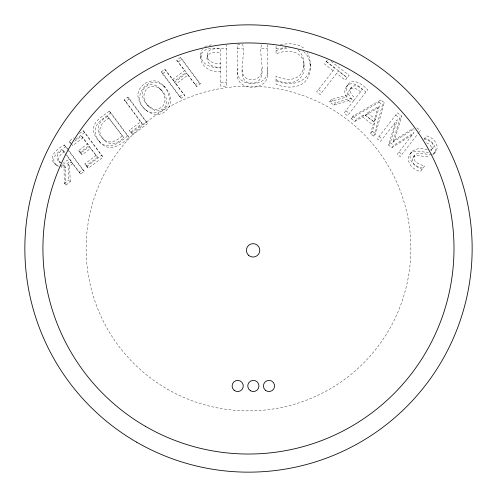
<?xml version="1.0" encoding="UTF-8"?>
<svg xmlns="http://www.w3.org/2000/svg" width="497" height="497" viewBox="0 0 497 497"><rect width="100%" height="100%" fill="white"/><g stroke="black" fill="none" stroke-linecap="round" stroke-linejoin="round"><path stroke-width="0.37" stroke-dasharray="2.48 1.86" d="M267.635 68.592C270.325 88.472 234.422 88.963 237.305 68.748M298.026 50.147C305.4 55.894 305.779 68.294 299.853 75.19C293.466 81.483 283.296 79.669 276.003 76.072L276.003 84.198C285.085 88.118 297.026 88.764 304.878 81.906C311.886 74.171 311.694 61.597 307.513 52.564M303.878 63.753C306.804 81.092 289.086 87.41 276.003 79.588M310.246 63.703C311.737 82.409 289.695 87.64 276.003 80.682M220.823 71.083C207.479 73.699 195.719 61.79 202.447 48.961M200.918 58.18C200.651 44.761 218.866 49.048 226.762 48.24M261.639 68.642C264.037 82.924 239.908 83.552 242.561 68.822M207.23 55.074C207.1 48.01 215.947 48.731 220.823 48.749L220.823 67.014C213.381 68.605 205.062 63.33 207.23 55.074C206.963 62.106 215.207 64.188 220.823 63.498M207.23 58.59C207.1 51.52 215.947 52.247 220.823 52.26M370.588 133.674L372.98 125.008L374.775 122.697L364.376 114.627L356.61 119.125L354.815 121.436L351.05 118.516L352.845 116.205L380.826 99.934L384.274 102.606L375.62 133.873L373.825 136.184L370.588 133.674L372.383 131.363L374.775 122.697M373.912 121.722L377.639 108.247L379.435 105.936L375.701 119.41L373.912 121.722L365.531 115.229L367.326 112.918L379.435 105.936M373.825 136.184L382.479 104.917L384.274 102.606M412.212 134.985L391.872 147.64L388.505 145.031L395.469 122.076M388.505 145.031L390.3 142.72L397.265 119.765L380.509 141.365L377.26 138.849L397.445 112.825L401.756 116.168L394.525 139.943L392.736 142.254L399.961 118.479L401.756 116.168M426.588 142.801C429.215 143.881 431.999 146.118 431.607 149.274L430.899 150.79L433.403 146.963C433.788 141.949 427.917 140.197 424.134 138.967M423.935 139.228L426.519 135.892C433.887 137.24 441.814 147.534 433.844 153.225C426.774 157.058 415.393 148.212 412.168 159.251C411.603 165.023 418.58 167.085 422.935 168.222M414.84 155.163L413.964 156.94C413.398 162.705 420.375 164.774 424.73 165.911L420.35 171.552C400.284 165.818 407.739 143.086 427.495 149.883M346.602 86.509C344.129 89.553 344.34 93.858 346.347 97.083L329.536 101.829L333.816 105.153L348.577 100.537L350.373 98.226L353.622 100.748L344.054 113.086L347.502 115.764L367.687 89.74C362.356 84.453 351.696 75.973 346.602 86.509C352.367 79.091 361.288 88.304 365.891 92.051M348.397 84.198C345.924 87.242 346.129 91.541 348.136 94.772L346.347 97.083M411.696 151.852C406.223 159.332 415.306 167.296 422.146 169.241M432.502 155.12C439.839 149.23 431.763 139.582 424.73 138.203M349.95 89.59C346.502 93.461 350.174 98.431 353.783 100.543L362.288 89.578C358.94 85.795 352.354 83.453 349.95 89.59C353.019 85.739 357.765 89.64 360.493 91.895M351.746 87.279C348.291 91.15 351.969 96.114 355.572 98.232M327.399 60.1L324.435 63.92L333.139 70.673M329.536 101.829L331.331 99.518L348.136 94.772M333.816 105.153L335.612 102.842L350.373 98.226M354.815 121.436L362.58 116.944L364.376 114.627M351.05 118.516L379.031 102.245L380.826 99.934M391.872 147.64L393.667 145.329L414.007 132.674L397.215 154.325L400.197 156.642L418.592 132.929M418.971 132.438L420.381 130.618L415.554 126.872M433.85 153.877L435.645 151.566M409.907 154.163C414.622 148.51 422.295 152.747 428.414 152.225M413.05 157.474C417.573 153.082 424.382 158.027 429.799 156.443M432.694 148.479L430.203 149.908M67.766 149.081L64.293 144.969C55.242 149.821 45.507 159.469 58.609 166.75M71.046 143.968L69.102 141.347L73.985 137.669M79.483 133.525L83.148 130.767L84.788 132.407L103.121 157.089L88.342 168.222L84.757 163.967L95.964 155.518L97.611 157.158L86.397 165.607L84.757 163.967M109.203 111.135C103.494 116.13 94.25 119.932 93.486 128.568C93.169 133.531 95.909 138.054 99.251 141.496C108.073 153.02 121.032 145.447 129.177 137.458L110.843 112.776L109.203 111.135L127.53 135.818L129.177 137.458M140.57 121.914L124.182 99.847L127.748 97.163L129.388 98.804L147.721 123.486L132.842 134.693L129.257 130.438L140.57 121.914L142.21 123.554L130.897 132.078L129.257 130.438M161.245 71.928L164.811 69.238L174.18 81.284L186.139 72.276L176.77 60.23L180.336 57.54L181.977 59.18L200.31 83.869L196.744 86.553L186.443 73.258L174.484 82.266L184.785 95.561L181.219 98.251L179.579 96.611L161.245 71.928L162.886 73.568L181.219 98.251M65.933 146.609C60.963 150.119 49.675 156.456 55.397 164.097L53.757 162.457M75.625 139.309L84.788 132.407M110.843 112.776C105.134 117.77 95.89 121.579 95.126 130.208C94.809 135.172 97.549 139.694 100.897 143.136M124.182 99.847L125.822 101.487L129.388 98.804M162.886 73.568L166.452 70.878M178.411 61.87L181.977 59.18M64.343 151.889L62.703 150.249C57.36 152.523 54.248 159.326 60.311 162.786C55.67 158.99 60.696 153.958 64.343 151.889L65.237 153.095M74.743 141.179L81.527 136.072L89.05 145.633L80.265 152.25L78.625 150.61L87.41 143.993L89.05 145.633M107.582 116.441C98.555 120.653 94.3 131.115 102.693 138.328C107.892 146.367 118.243 144.118 123.666 137.526L107.582 116.441L123.666 137.526M83.167 137.712L72.686 145.609L71.127 143.515M109.222 118.081C100.195 122.293 95.94 132.755 104.339 139.968M164.811 69.238L172.54 79.644L184.499 70.636L186.139 72.276M62.597 164.097L66.697 163.662L71.034 160.898L69.394 159.257L63.597 162.488M78.625 150.61L80.545 153.194L89.33 146.578L97.611 157.158M62.79 165.818L64.038 165.631L64.231 183.511L65.871 185.151L70.251 181.852L68.611 180.212L68.008 164.383L71.338 161.873L80.731 173.956L84.266 171.297L68.226 149.696M174.484 82.266L176.124 83.906L188.083 74.898L196.744 86.553M80.545 153.194L82.185 154.834L90.97 148.218M70.251 181.852L69.648 166.023L72.978 163.513M122.02 135.886C117.137 141.16 108.116 145.192 102.693 138.328M64.231 183.511L68.611 180.212M71.338 161.873L79.091 172.316L82.626 169.651L84.266 171.297M86.702 166.582L101.475 155.449L103.121 157.089M127.53 135.818C120.554 142.807 107.787 150.92 99.251 141.496M131.202 133.053L146.081 121.846L147.721 123.486M179.579 96.611L183.144 93.921M195.097 84.912L198.67 82.222L200.31 83.869M394.525 139.943L413.585 128.096M392.736 142.254L413.765 129.183L414.97 130.121M365.531 115.229L377.639 108.247M204.907 46.706L208.678 45.308L211.697 44.873M276.059 50.489L283.75 48.47L289.453 47.799M280.345 44.693C288.552 43.189 298.219 43.009 304.779 49.004M276.059 48.961L286.284 47.501M65.871 185.151L65.679 167.272L61.174 167.545M237.305 48.24L242.561 48.24M261.639 48.24L267.635 48.24M220.823 82.626L226.762 82.626M60.951 162.457L58.665 161.146M58.161 165.718L55.776 164.507L57.416 166.147M303.574 51.607C308.426 55.148 310.221 61.442 310.246 67.219M331.164 61.411L349.074 75.308L345.334 80.135L336.624 73.376M326.386 61.404L347.285 77.619M379.031 102.245L382.479 104.917M395.649 115.136L399.961 118.479M326.225 61.609L334.935 68.362L316.701 91.87L320.186 94.573L338.42 71.065L347.123 77.824M367.326 112.918L375.701 119.41M348.577 100.537L351.833 103.059M362.58 116.944L372.98 125.008M390.3 142.72L393.667 145.329M318.49 89.559L321.975 92.262M331.331 99.518L335.612 102.842M345.844 110.775L349.292 113.453M352.845 116.205L356.61 119.125M372.383 131.363L375.62 133.873M379.049 136.532L382.305 139.054M399.004 152.014L401.992 154.331M163.128 85.366C153.579 73.978 133.569 86.13 138.75 99.804C142.123 111.533 158.189 120.547 167.402 109.272A12.891 12.58 -45 0 0 170.85 101.469C171.384 95.138 167.582 89.485 163.128 85.366C166.843 89.205 169.663 94.343 169.21 99.829A12.891 12.58 -45 0 1 165.762 107.632C160.388 114.086 149.877 114.801 144.18 108.377M164.768 87.006C149.367 72.121 129.5 96.847 145.82 110.017M159.767 88.652C155.182 82.291 144.416 83.894 142.428 91.61C141.179 99.798 148.056 107.433 155.101 110.558A8.443 8.238 -45 0 0 161.14 109.992C170.564 105.774 166.321 93.492 159.767 88.652C165.526 93.61 167.949 104.743 159.5 108.346A8.443 8.238 -45 0 1 153.455 108.911L149.435 106.818L147.51 105.047M161.407 90.299C148.938 77.886 136.656 96.648 149.15 106.687M186.443 73.258L188.083 74.898M172.54 79.644L174.18 81.284M69.102 141.347L70.742 142.987M79.091 172.316L80.731 173.956M68.008 164.383L69.648 166.023M64.038 165.631L65.679 167.272M180.336 57.54L198.67 82.222M176.77 60.23L184.499 70.636M176.124 83.906L184.785 95.561M127.748 97.163L146.081 121.846M125.822 101.487L142.21 123.554M130.897 132.078L132.842 134.693M83.148 130.767L101.475 155.449M81.527 136.072L87.41 143.993M89.33 146.578L95.964 155.518M80.265 152.25L82.185 154.834M86.397 165.607L88.342 168.222M64.293 144.969L67.499 149.293M67.959 149.908L82.626 169.651M67.02 155.493L71.034 160.898M62.703 150.249L69.394 159.257M200.918 54.664C200.639 64.883 212.418 68.53 220.823 67.567L220.823 86.143L226.762 86.143L226.762 44.73M303.878 67.269C304.965 50.93 288.055 48.439 276.059 54.005L276.059 46.146M267.635 44.73L267.635 72.108C270.325 91.988 234.422 92.479 237.305 72.264L237.305 44.73L242.561 44.73C247.028 52.775 233.845 83.31 251.78 83.067C270.362 82.763 257.483 54.154 261.639 44.73M167.315 389.114A162.37 162.37 0 0 0 410.87 248.5A162.37 162.37 0 0 0 167.315 107.886A162.37 162.37 0 0 0 167.315 389.114"/><path stroke-width="0.75" d="M60.914 166.091L62.162 165.911M136.675 442.187A223.65 223.65 0 0 0 472.15 248.5A223.65 223.65 0 0 0 136.675 54.813A223.65 223.65 0 0 0 136.675 442.187M145.696 426.494A205.534 205.534 0 0 0 453.997 248.5A205.534 205.534 0 0 0 145.696 70.499A205.534 205.534 0 0 0 145.696 426.494M248.674 255.396A6.71 6.71 0 0 0 259.676 251.662A6.71 6.71 0 0 0 250.942 244.002A6.71 6.71 0 0 0 248.674 255.396M250.438 390.741A5.591 5.591 0 0 0 258.943 386.101A5.591 5.591 0 0 0 250.674 381.062A5.591 5.591 0 0 0 250.438 390.741M234.099 390.251A5.591 5.591 0 0 0 243.201 386.939A5.591 5.591 0 0 0 235.783 380.714A5.591 5.591 0 0 0 234.099 390.251M265.504 390.325A5.591 5.591 0 0 0 274.53 386.828A5.591 5.591 0 0 0 266.988 380.758A5.591 5.591 0 0 0 265.504 390.325"/></g></svg>
